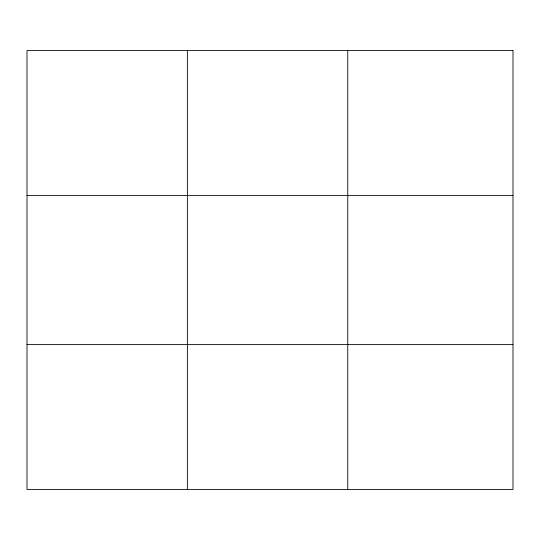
<?xml version="1.0" encoding="UTF-8"?>
<svg xmlns="http://www.w3.org/2000/svg" width="540" height="540" viewBox="0 0 540 540"><rect width="100%" height="100%" fill="white"/><g stroke="black" fill="none" stroke-linecap="round" stroke-linejoin="round"><path stroke-width="0.81" d="M187.38 489.429L187.38 50.571M347.76 489.429L347.76 50.571M27 195.392L513 195.392M27 344.608L513 344.608M513 50.571L513 489.429L27 489.429L27 50.571L513 50.571"/></g></svg>
